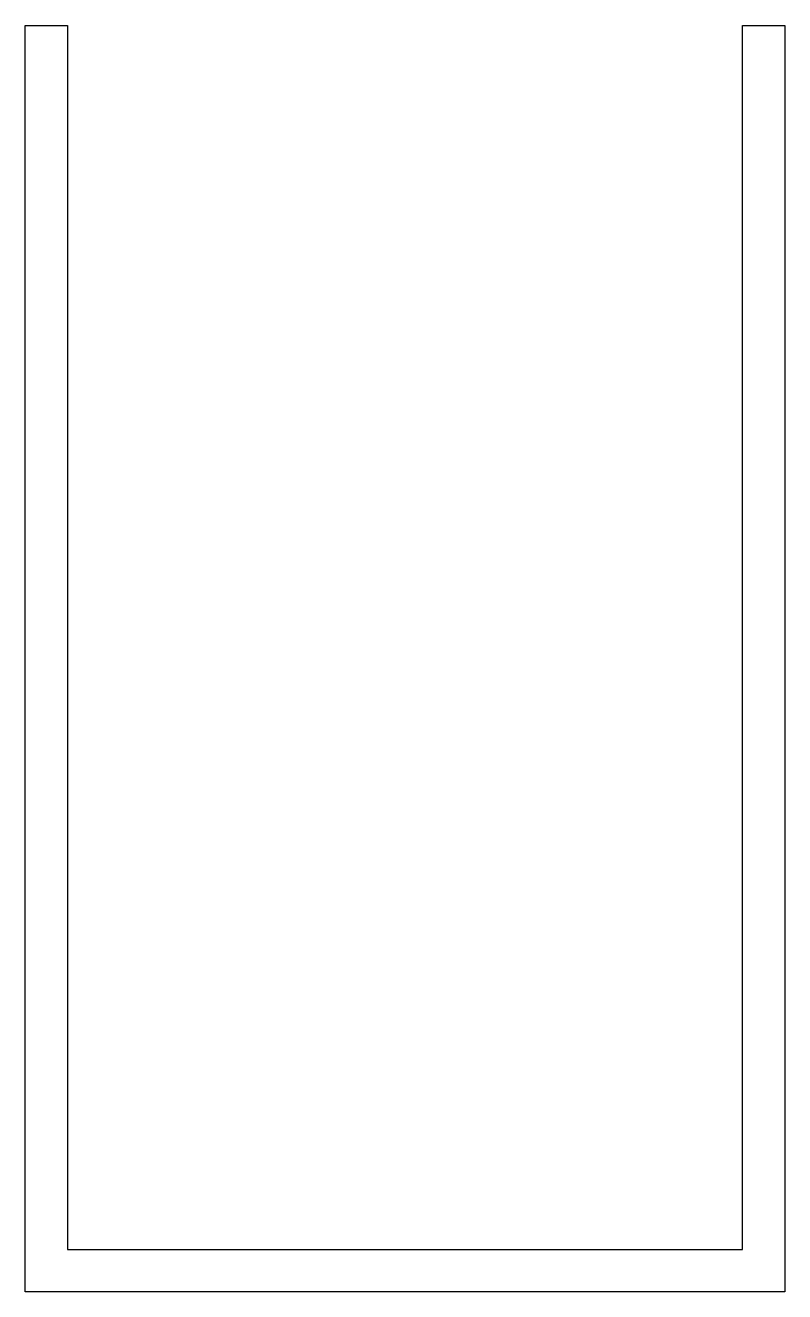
# Model space of a CAD drawing. Header units: millimetres. Extents: x 466 to 32107, y -1124 to 7826.
# Drawn here: x 24919.03 to 24937.03, y -346.28 to -316.28 of the extents above; entities that cross this region are included whole.
import ezdxf

# ---------------------------------------------------------------- set-up
doc = ezdxf.new("R2010")
doc.units = ezdxf.units.MM

msp = doc.modelspace()

# ---------------------------------------------------------------- linework, layer by layer
for p, q in [((24919.03, -346.277), (24919.03, -316.277)), ((24919.03, -316.277), (24920.03, -316.277)), ((24920.03, -316.277), (24920.03, -345.277)), ((24936.03, -345.277), (24936.03, -316.277)), ((24936.03, -316.277), (24937.03, -316.277)), ((24937.03, -316.277), (24937.03, -346.277)), ((24920.03, -345.277), (24936.03, -345.277)), ((24937.03, -346.277), (24919.03, -346.277))]:
    msp.add_line(p, q)

doc.saveas('drawing.dxf')
